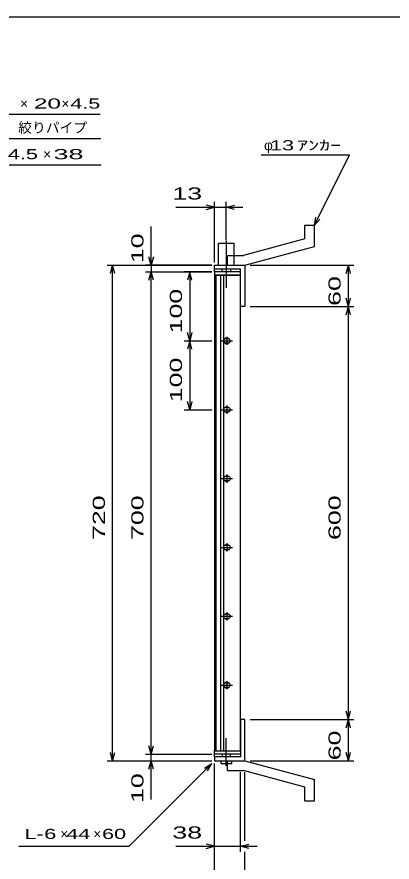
# Model space of a CAD drawing. Units: millimetres, scale not verified. Extents: x -1456 to 1379, y -1028 to 847.
# Drawn here: x -478 to 67, y -380 to 847 of the extents above; entities that cross this region are included whole.
import ezdxf
from ezdxf.enums import TextEntityAlignment as Align

# ---------------------------------------------------------------- set-up
doc = ezdxf.new("R2010")
doc.units = ezdxf.units.MM
doc.header["$LTSCALE"] = 8
doc.linetypes.add('LONG_DASHED_DOTTED', pattern=[15.25, 12, -1.5, 0.25, -1.5])
for name, color, linetype, lineweight in [('0_2', 150, 'Continuous', 25), ('16', 3, 'Continuous', 25), ('19', 6, 'Continuous', 25), ('22', 4, 'Continuous', 25)]:
    doc.layers.add(name, color=color, linetype=linetype, lineweight=lineweight)
doc.styles.add('ベクトル', font='')
doc.styles.get('ベクトル').set_extended_font_data('ベクトル')

msp = doc.modelspace()

# ---------------------------------------------------------------- linework, layer by layer
at = {"layer": '0_2'}
msp.add_line((-1388.8, 847.2), (1379.2, 847.2), dxfattribs=at)
at = {"layer": '16'}
for p, q in [((-153.4, 476.8), (-191.4, 476.8)), ((-191.4, 476.8), (-191.4, 472.3)), ((-191.4, 472.3), (-153.4, 472.3)), ((-191.4, 472.3), (-191.4, -218.7)), ((-153.4, 472.3), (-191.4, 472.3)), ((-189.4, 472.3), (-189.4, -218.7)), ((-182.4, -218.7), (-182.4, 472.3)), ((-178.4, 472.3), (-178.4, -218.7)), ((-153.4, 472.3), (-153.4, 476.8)), ((-153.4, -218.7), (-153.4, 472.3)), ((-173.4, 382.8), (-173.4, 370.8)), ((-181.4, 376.8), (-165.4, 376.8)), ((-171.4, 379.8), (-175.4, 379.8)), ((-175.4, 373.8), (-171.4, 373.8)), ((-173.4, 282.8), (-173.4, 270.8)), ((-181.4, 276.8), (-165.4, 276.8)), ((-171.4, 279.8), (-175.4, 279.8)), ((-175.4, 273.8), (-171.4, 273.8)), ((-181.4, 176.8), (-165.4, 176.8)), ((-171.4, 179.8), (-175.4, 179.8)), ((-175.4, 173.8), (-171.4, 173.8)), ((-173.4, 182.8), (-173.4, 170.8)), ((-181.4, 76.8), (-165.4, 76.8)), ((-171.4, 79.8), (-175.4, 79.8)), ((-175.4, 73.8), (-171.4, 73.8)), ((-173.4, 82.8), (-173.4, 70.8)), ((-181.4, -23.2), (-165.4, -23.2)), ((-171.4, -20.2), (-175.4, -20.2)), ((-173.4, -17.2), (-173.4, -29.2)), ((-175.4, -26.2), (-171.4, -26.2)), ((-171.4, -120.2), (-175.4, -120.2)), ((-173.4, -117.2), (-173.4, -129.2)), ((-181.4, -123.2), (-165.4, -123.2)), ((-175.4, -126.2), (-171.4, -126.2)), ((-191.4, -218.7), (-153.4, -218.7)), ((-191.4, -223.2), (-191.4, -218.7)), ((-191.4, -218.7), (-153.4, -218.7)), ((-153.4, -218.7), (-153.4, -223.2)), ((-153.4, -223.2), (-191.4, -223.2))]:
    msp.add_line(p, q, dxfattribs=at)
for centre, radius, start, end in [((-173.4, 376.8), 4, 46.6, 133.4), ((-175.4, 376.8), 3, 90, 270), ((-173.4, 376.8), 4, 226.6, 313.4), ((-171.4, 376.8), 3, 270, 90), ((-175.4, 276.8), 3, 90, 270), ((-173.4, 276.8), 4, 46.6, 133.4), ((-173.4, 276.8), 4, 226.6, 313.4), ((-171.4, 276.8), 3, 270, 90), ((-175.4, 176.8), 3, 90, 270), ((-173.4, 176.8), 4, 46.6, 133.4), ((-173.4, 176.8), 4, 226.6, 313.4), ((-171.4, 176.8), 3, 270, 90), ((-175.4, 76.8), 3, 90, 270), ((-173.4, 76.8), 4, 46.6, 133.4), ((-173.4, 76.8), 4, 226.6, 313.4), ((-171.4, 76.8), 3, 270, 90), ((-175.4, -23.2), 3, 90, 270), ((-173.4, -23.2), 4, 46.6, 133.4), ((-171.4, -23.2), 3, 270, 90), ((-173.4, -23.2), 4, 226.6, 313.4), ((-175.4, -123.2), 3, 90, 270), ((-173.4, -123.2), 4, 46.6, 133.4), ((-171.4, -123.2), 3, 270, 90), ((-173.4, -123.2), 4, 226.6, 313.4)]:
    msp.add_arc(centre, radius, start, end, dxfattribs=at)
at = {"layer": '19'}
for p, q in [((-60.4, 544.8), (-46.4, 544.8)), ((-60.4, 524.8), (-60.4, 544.8)), ((-46.4, 513.8), (-46.4, 544.8)), ((-185.4, 486.8), (-185.4, 518.8)), ((-185.4, 518.8), (-163.4, 518.8)), ((-163.4, 518.8), (-163.4, 486.8)), ((-60.4, 524.8), (-149.4, 500.8)), ((-147.4, 486.8), (-46.4, 513.8)), ((-172.4, 500.8), (-149.4, 500.8)), ((-172.4, 486.8), (-172.4, 500.8)), ((-191.4, 476.8), (-191.4, 486.8)), ((-191.4, 480.8), (-191.4, 486.8)), ((-191.4, 486.8), (-148.4, 486.8)), ((-153.4, 480.8), (-191.4, 480.8)), ((-180.4, 476.8), (-180.4, 480.8)), ((-172.4, 486.8), (-147.4, 486.8)), ((-168.4, 480.8), (-168.4, 476.8)), ((-153.4, 426.8), (-153.4, 480.8)), ((-148.4, 486.8), (-147.4, 485.8)), ((-147.4, 485.8), (-147.4, 426.8)), ((-147.4, 426.8), (-153.4, 426.8)), ((-147.4, -173.2), (-153.4, -173.2)), ((-153.4, -173.2), (-153.4, -227.2)), ((-147.4, -232.2), (-147.4, -173.2)), ((-191.4, -227.2), (-191.4, -217.2)), ((-191.4, -227.2), (-191.4, -233.2)), ((-153.4, -227.2), (-191.4, -227.2)), ((-180.4, -223.2), (-180.4, -227.2)), ((-168.4, -227.2), (-168.4, -223.2)), ((-148.4, -233.2), (-147.4, -232.2)), ((-191.4, -233.2), (-148.4, -233.2)), ((-182.4, -233.2), (-182.4, -237.2)), ((-182.4, -237.2), (-166.4, -237.2)), ((-172.4, -233.2), (-147.4, -233.2)), ((-172.4, -247.2), (-172.4, -233.2)), ((-166.4, -237.2), (-166.4, -233.2)), ((-147.4, -233.2), (-46.4, -260.2)), ((-172.4, -247.2), (-149.4, -247.2)), ((-60.4, -271.2), (-149.4, -247.2)), ((-46.4, -291.2), (-46.4, -260.2)), ((-60.4, -291.2), (-60.4, -271.2)), ((-60.4, -291.2), (-46.4, -291.2))]:
    msp.add_line(p, q, dxfattribs=at)
at = {"layer": '19', "linetype": 'LONG_DASHED_DOTTED'}
for p, q in [((-174.4, 521.8), (-174.4, 453.8)), ((-174.4, -240.2), (-174.4, -200.2))]:
    msp.add_line(p, q, dxfattribs=at)
at = {"layer": '22'}
for p, q in [((-725.65, 705.8), (-357.65, 705.8)), ((-708.4, 670.8), (-356.4, 670.8)), ((-123.4, 646.8), (4.6, 646.8)), ((-46.4, 544.8), (4.6, 646.8)), ((-692.2, 632.3), (-356.2, 632.3)), ((-191.4, 490.8), (-191.4, 578.8)), ((-174.4, 522.8), (-174.4, 578.8)), ((-247.4, 570.8), (-191.4, 570.8)), ((-191.4, 570.8), (-203.4, 574)), ((-203.4, 567.6), (-191.4, 570.8)), ((-191.4, 570.8), (-174.4, 570.8)), ((-174.4, 570.8), (-162.4, 574)), ((-162.4, 567.6), (-174.4, 570.8)), ((-174.4, 570.8), (-150.4, 570.8)), ((-46.4, 544.8), (-44, 556.48)), ((-46.4, 544.8), (-38.4, 553.6)), ((-283.4, 486.8), (-283.4, 542.8)), ((-283.4, 486.8), (-286.6, 498.8)), ((-280.2, 498.8), (-283.4, 486.8)), ((-347.4, 486.8), (-195.4, 486.8)), ((-342.6, 474.8), (-339.4, 486.8)), ((-336.2, 474.8), (-339.4, 486.8)), ((-339.4, -233.2), (-339.4, 486.8)), ((-195.4, 486.8), (-291.4, 486.8)), ((-283.4, 486.8), (-283.4, 476.8)), ((-139.4, 486.8), (11, 486.8)), ((-0.2, 474.8), (3, 486.8)), ((6.2, 474.8), (3, 486.8)), ((3, 426.8), (3, 486.8)), ((-291.4, 476.8), (-195.4, 476.8)), ((-286.6, 464.8), (-283.4, 476.8)), ((-280.2, 464.8), (-283.4, 476.8)), ((-283.4, -223.2), (-283.4, 476.8)), ((-195.4, 476.8), (-235.4, 476.8)), ((-227.4, 476.8), (-230.6, 464.8)), ((-224.2, 464.8), (-227.4, 476.8)), ((-227.4, 476.8), (-227.4, 376.8)), ((3, 426.8), (-0.2, 438.8)), ((3, 426.8), (6.2, 438.8)), ((-139.4, 426.8), (11, 426.8)), ((-0.2, 414.8), (3, 426.8)), ((6.2, 414.8), (3, 426.8)), ((3, -173.2), (3, 426.8)), ((-227.4, 376.8), (-230.6, 388.8)), ((-224.2, 388.8), (-227.4, 376.8)), ((-235.4, 376.8), (-195.4, 376.8)), ((-227.4, 376.8), (-230.6, 364.8)), ((-224.2, 364.8), (-227.4, 376.8)), ((-227.4, 376.8), (-227.4, 276.8)), ((-227.4, 276.8), (-230.6, 288.8)), ((-224.2, 288.8), (-227.4, 276.8)), ((-235.4, 276.8), (-195.4, 276.8)), ((3, -173.2), (-0.2, -161.2)), ((3, -173.2), (6.2, -161.2)), ((-139.4, -173.2), (11, -173.2)), ((-0.2, -185.2), (3, -173.2)), ((6.2, -185.2), (3, -173.2)), ((3, -233.2), (3, -173.2)), ((-283.4, -223.2), (-286.6, -211.2)), ((-283.4, -223.2), (-280.2, -211.2)), ((-339.4, -233.2), (-342.6, -221.2)), ((-339.4, -233.2), (-336.2, -221.2)), ((-291.4, -223.2), (-195.4, -223.2)), ((-283.4, -233.2), (-283.4, -223.2)), ((3, -233.2), (-0.2, -221.2)), ((3, -233.2), (6.2, -221.2)), ((-347.4, -233.2), (-195.4, -233.2)), ((-315.4, -357.2), (-195.4, -237.2)), ((-291.4, -233.2), (-195.4, -233.2)), ((-286.6, -245.2), (-283.4, -233.2)), ((-280.2, -245.2), (-283.4, -233.2)), ((-283.4, -289.2), (-283.4, -233.2)), ((-205.8, -243.6), (-195.4, -237.2)), ((-201.8, -247.6), (-195.4, -237.2)), ((-191.4, -365.2), (-191.4, -237.2)), ((-191.4, -421.2), (-191.4, -237.2)), ((-139.4, -233.2), (11, -233.2)), ((-153.4, -365.2), (-153.4, -249.4)), ((-147.4, -349.2), (-147.4, -249.4)), ((-191.4, -357.2), (-203.4, -354)), ((-153.4, -357.2), (-141.4, -354)), ((-475.4, -357.2), (-315.4, -357.2)), ((-247.4, -357.2), (-191.4, -357.2)), ((-203.4, -360.4), (-191.4, -357.2)), ((-191.4, -357.2), (-153.4, -357.2)), ((-141.4, -360.4), (-153.4, -357.2)), ((-153.4, -357.2), (-129.4, -357.2)), ((-147.4, -421.2), (-147.4, -365.2))]:
    msp.add_line(p, q, dxfattribs=at)

# ---------------------------------------------------------------- texts
at = {"layer": '22', "color": 2, "style": 'ベクトル'}
for s, p in [('×', (-473.65, 721.4)), ('×', (-413.65, 721.4)), ('絞りパイプ', (-476.4, 686.4)), ('φ', (-119.4, 660.8)), ('×', (-440.2, 647.9)), ('×', (-415.4, -339.2)), ('×', (-367.4, -339.2))]:
    msp.add_text(s, height=14.66, dxfattribs=at).set_placement(p, align=Align.MIDDLE_LEFT)
for s, height, width, p in [('20', 14.66, 1.8, (-453.65, 721.4)), (' 4.5 ', 14.66, 1.6, (-409.65, 721.4)), (' 13 ', 14.66, 1.6, (-119.4, 660.8)), ('ｱﾝｶｰ', 14.66, 1.6, (-71.4, 660.8)), (' 4.5 ', 14.66, 1.6, (-500.2, 647.9)), (' 38 ', 14.66, 2, (-436.2, 647.9)), (' 13 ', 17.6, 1.65, (-263.4, 590.8)), (' 38 ', 17.6, 1.65, (-263.4, -337.2)), ('L-', 14.66, 1.6, (-467.4, -339.2)), (' 6 ', 14.66, 1.6, (-447.4, -339.2)), (' 44 ', 14.66, 1.6, (-415.4, -339.2)), (' 60 ', 14.66, 1.6, (-363.4, -339.2))]:
    msp.add_text(s, height=height, dxfattribs=dict(at, width=width)).set_placement(p, align=Align.MIDDLE_LEFT)
at = {"layer": '22', "color": 2, "style": 'ベクトル', "width": 1.65}
for s, p in [(' 10 ', (-303.4, 478.8)), (' 60 ', (-17, 416.8)), (' 100 ', (-247.4, 376.8)), (' 100 ', (-247.4, 276.8)), (' 720 ', (-359.4, 76.8)), (' 700 ', (-303.4, 76.8)), (' 600 ', (-17, 76.8)), (' 60 ', (-17, -243.2)), (' 10 ', (-303.4, -305.2))]:
    msp.add_text(s, height=17.6, rotation=90, dxfattribs=at).set_placement(p, align=Align.MIDDLE_LEFT)

doc.saveas('drawing.dxf')
